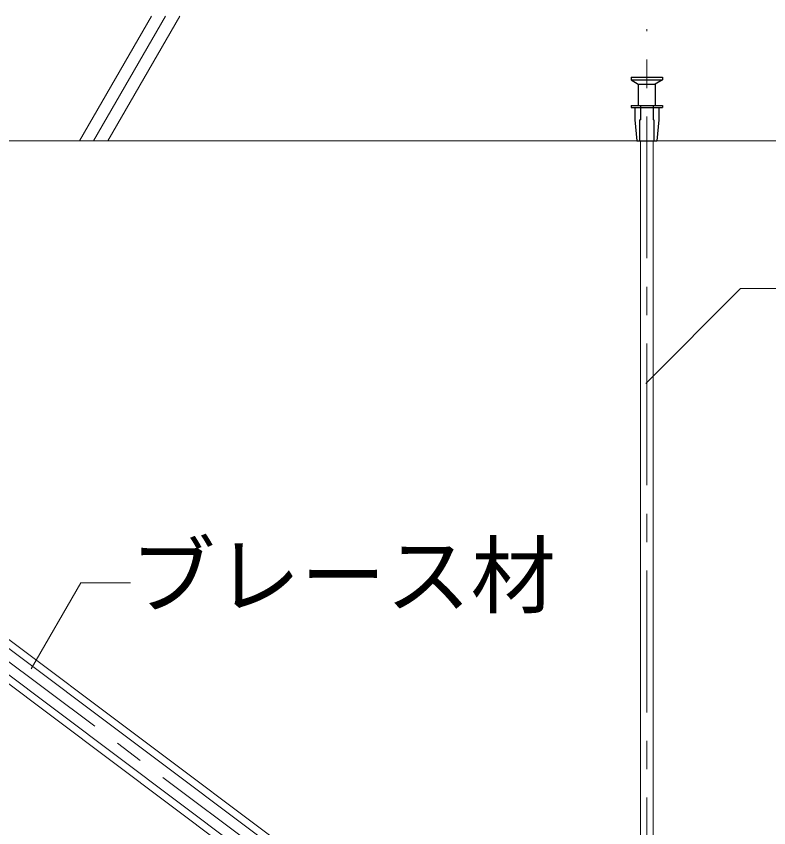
# Model space of a CAD drawing. Units: millimetres on the paper, with parts at other scales. Extents: x -195 to 195, y -135 to 133.
# Drawn here: x -120.24 to -93.71, y -35.59 to -6.99 of the extents above; entities that cross this region are included whole.
import ezdxf
from ezdxf.enums import TextEntityAlignment as Align

# ---------------------------------------------------------------- set-up
doc = ezdxf.new("R2010")
doc.units = ezdxf.units.MM
doc.linetypes.add('CHAIN1', pattern=[8, 5, -1, 1, -1])
doc.linetypes.add('DASHED1', pattern=[1.8, 1.2, -0.6])
for name, color, linetype, lineweight in [('5-0_中心線', 4, 'CHAIN1', 9), ('5-1_吊り材', 7, 'Continuous', 18), ('5-4_ブレース・補強材', 4, 'Continuous', 9), ('5-6_文字', 7, 'Continuous', 18), ('5-9_躯体他', 4, 'Continuous', 9), ('5-C_ビス・アンカーボルト', 2, 'Continuous', 25)]:
    doc.layers.add(name, color=color, linetype=linetype, lineweight=lineweight)
doc.styles.add('ＭＳ ゴシック', font='')
doc.styles.get('ＭＳ ゴシック').set_extended_font_data('MS Gothic')

msp = doc.modelspace()

# ---------------------------------------------------------------- linework, layer by layer
at = {"layer": '5-0_中心線'}
for p, q in [((-98.014, -47.521), (-98.014, -7.449)), ((-140.676, -14.622), (-97.589, -46.912))]:
    msp.add_line(p, q, dxfattribs=at)
at = {"layer": '5-1_吊り材'}
for p, q in [((-98.239, -44.991), (-98.239, -11.386)), ((-97.789, -44.991), (-97.789, -11.386))]:
    msp.add_line(p, q, dxfattribs=at)
at = {"layer": '5-4_ブレース・補強材'}
for p, q in [((-140.191, -14.517), (-97.645, -46.402)), ((-140.64, -15.117), (-98.095, -47.002)), ((-140.79, -15.318), (-98.245, -47.202)), ((-137.9, -15.921), (-97.495, -46.202))]:
    msp.add_line(p, q, dxfattribs=at)
at = {"layer": '5-6_文字'}
for p, q in [((-98.048, -19.928), (-94.708, -16.587)), ((-92.958, -16.587), (-94.708, -16.587)), ((-119.719, -29.989), (-117.966, -26.953)), ((-116.216, -26.953), (-117.966, -26.953))]:
    msp.add_line(p, q, dxfattribs=at)
at = {"layer": '5-9_躯体他'}
for p, q in [((-118.016, -11.386), (-115.478, -6.991)), ((-117.516, -11.386), (-114.978, -6.991)), ((-117.016, -11.386), (-114.478, -6.991)), ((-157.496, -11.386), (-36.683, -11.386))]:
    msp.add_line(p, q, dxfattribs=at)
at = {"layer": '5-C_ビス・アンカーボルト'}
for p, q in [((-98.564, -9.136), (-97.464, -9.136)), ((-98.564, -9.236), (-97.464, -9.236)), ((-98.314, -9.386), (-98.314, -10.136)), ((-98.314, -9.386), (-97.714, -9.386)), ((-97.714, -9.386), (-97.714, -10.136)), ((-98.564, -10.136), (-98.564, -10.211)), ((-98.564, -10.136), (-97.464, -10.136)), ((-98.564, -10.211), (-97.464, -10.211)), ((-98.439, -10.211), (-98.439, -10.636)), ((-97.589, -10.211), (-97.589, -10.636)), ((-97.464, -10.136), (-97.464, -10.211)), ((-98.439, -10.636), (-98.364, -11.386)), ((-97.589, -10.636), (-97.664, -11.386)), ((-98.364, -11.386), (-97.664, -11.386))]:
    msp.add_line(p, q, dxfattribs=at)
at = {"layer": '5-C_ビス・アンカーボルト', "linetype": 'DASHED1'}
for p, q in [((-98.239, -10.136), (-98.239, -10.636)), ((-97.789, -10.136), (-97.789, -10.636)), ((-98.264, -10.636), (-98.264, -11.386)), ((-98.264, -10.636), (-98.239, -10.636)), ((-97.764, -10.636), (-97.789, -10.636)), ((-97.764, -10.636), (-97.764, -11.386))]:
    msp.add_line(p, q, dxfattribs=at)
at = {"layer": '5-C_ビス・アンカーボルト'}
for points in [[(-98.564, -9.136), (-98.564, -9.236), (-98.314, -9.386)], [(-97.464, -9.136), (-97.464, -9.236), (-97.714, -9.386)]]:
    msp.add_lwpolyline(points, dxfattribs=at)

# ---------------------------------------------------------------- texts
at = {"layer": '5-6_文字', "style": 'ＭＳ ゴシック'}
msp.add_text('ブレース材', height=2.199, dxfattribs=at).set_placement((-116.216, -28.453), align=Align.BOTTOM_LEFT)

doc.saveas('drawing.dxf')
